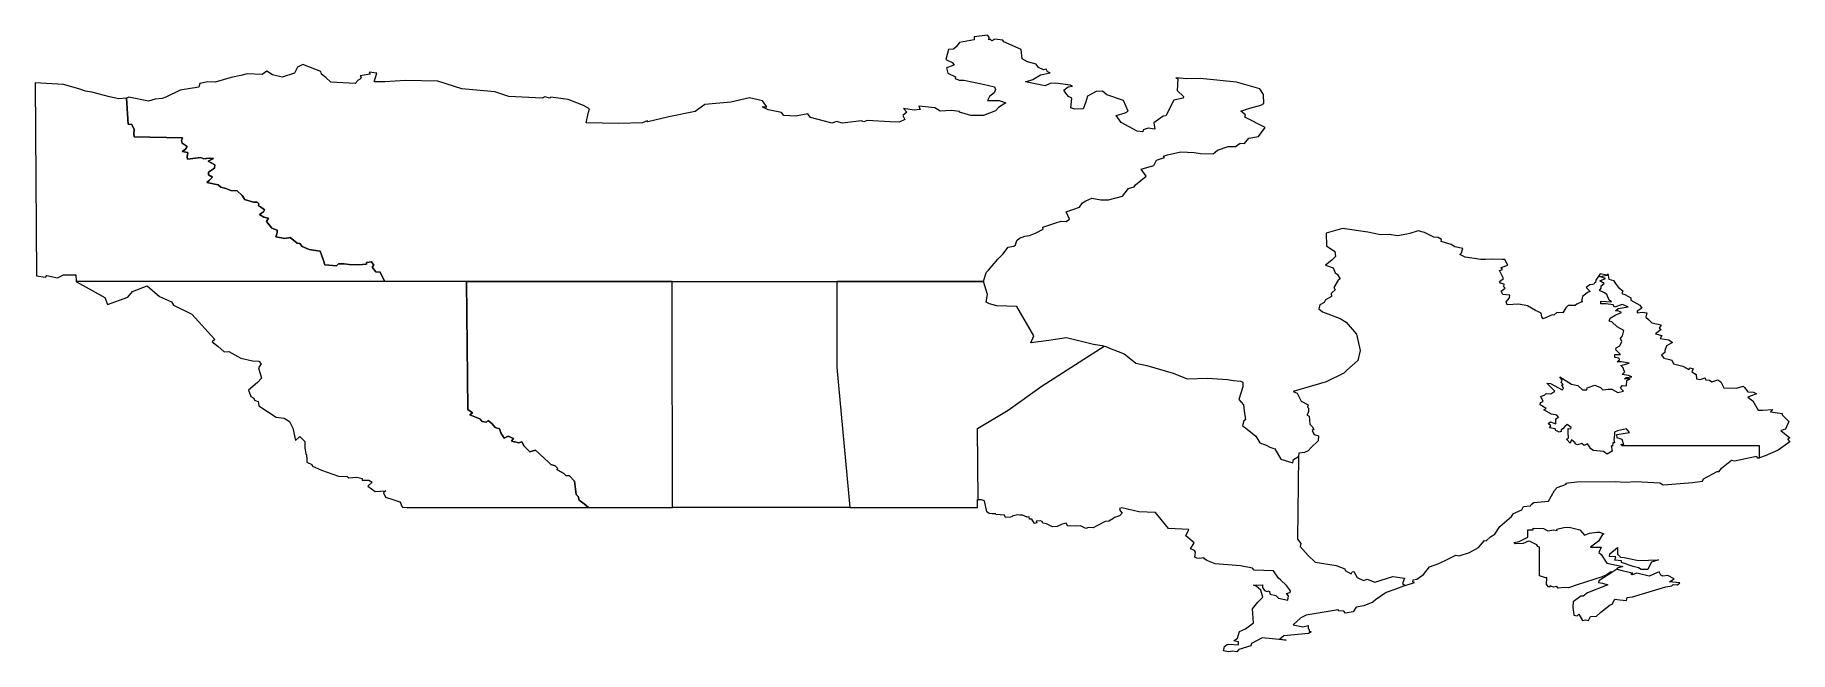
# Model space of a CAD drawing. Extents: x -141 to -55.6, y 42 to 72.
import ezdxf

# ---------------------------------------------------------------- set-up
doc = ezdxf.new("R2010")
doc.units = 0

msp = doc.modelspace()

# ---------------------------------------------------------------- linework, layer by layer
at = {"linetype": 'Continuous', "lineweight": 13}
for points in [[(-92.27, 69.602), (-92.808, 69.718), (-92.453, 69.834), (-92.088, 70.06), (-91.612, 70.154), (-91.745, 70.21), (-91.807, 70.336), (-91.932, 70.307), (-92.19, 70.414), (-92.303, 70.575), (-92.71, 70.688), (-92.978, 70.829), (-93.02, 71.287), (-93.862, 71.659), (-93.912, 71.746), (-94.306, 71.791), (-94.445, 71.713), (-94.537, 71.789), (-94.592, 71.757), (-94.588, 71.881), (-94.665, 71.99), (-95.316, 71.903), (-95.313, 71.764), (-96.033, 71.622), (-96.186, 71.426), (-96.322, 71.299), (-96.564, 71.281), (-96.685, 70.8), (-96.375, 70.659), (-96.278, 70.539), (-96.376, 70.495), (-96.665, 70.395), (-96.601, 70.145), (-96.218, 69.966), (-96.238, 69.877), (-96.037, 69.792), (-95.815, 69.791), (-94.869, 69.594)], [(-125.416, 69.642), (-126.612, 69.693), (-126.845, 69.931), (-127.064, 70.088), (-127.095, 70.218), (-127.971, 70.557), (-128.236, 70.423), (-128.368, 70.133), (-128.982, 69.935), (-129.45, 70.064), (-129.715, 70.239), (-129.944, 70.08), (-130.682, 70.108), (-130.981, 70.029), (-131.45, 69.933), (-132.237, 69.701), (-132.595, 69.716), (-132.974, 69.634), (-133.024, 69.453), (-133.943, 69.312), (-134.634, 68.969), (-134.816, 68.912), (-135.149, 68.872), (-135.476, 68.78), (-136.439, 68.966), (-136.554, 68.915), (-136.458, 67.661), (-136.285, 67.639), (-136.178, 67.397), (-136.194, 67.19), (-136.176, 67.041), (-133.817, 66.996), (-133.874, 66.861), (-133.841, 66.735), (-133.602, 66.577), (-133.67, 66.432), (-133.841, 66.322), (-133.558, 66.272)], [(-104.68, 68.221), (-105.34, 68.352), (-105.618, 68.493), (-105.402, 68.501), (-105.611, 68.787), (-106.244, 68.941), (-107.153, 68.725), (-108.414, 68.619), (-108.876, 68.265), (-110.162, 68.012), (-111.181, 67.768), (-111.216, 67.819), (-111.449, 67.728), (-112.597, 67.691), (-114.18, 67.714), (-114.079, 68.24), (-114.017, 68.395), (-114.313, 68.572), (-115.06, 68.86), (-115.9, 68.973), (-115.957, 68.927), (-116.2, 68.978), (-116.319, 68.926), (-117.954, 68.995), (-118.627, 69.222), (-120.239, 69.371), (-121.397, 69.754), (-122.977, 69.787), (-123.987, 69.708), (-124.493, 69.713), (-124.376, 70.143), (-124.75, 70.19), (-124.698, 70.081), (-125.183, 70), (-125.138, 69.944), (-125.16, 69.858), (-125.281, 69.796), (-125.416, 69.642)], [(-132.359, 65.084), (-132.551, 65.192), (-132.551, 65.323), (-132.269, 65.516), (-132.257, 65.673), (-132.573, 65.862), (-132.32, 65.983), (-132.533, 65.997), (-132.783, 65.965), (-132.934, 66.026), (-133.586, 65.948), (-133.599, 66.06), (-133.558, 66.272), (-133.841, 66.322), (-133.67, 66.432), (-133.602, 66.577), (-133.841, 66.735), (-133.874, 66.861), (-133.817, 66.996), (-136.176, 67.041), (-136.194, 67.19), (-136.178, 67.397), (-136.285, 67.639), (-136.458, 67.661), (-136.554, 68.915), (-136.921, 68.884), (-137.379, 68.99), (-138.235, 69.214), (-138.547, 69.266), (-138.863, 69.377), (-139.619, 69.586), (-140.993, 69.661), (-140.919, 60.279), (-140.491, 60.217), (-140.414, 60.3), (-139.909, 60.177), (-139.612, 60.318), (-139.009, 60.322)], [(-94.869, 69.594), (-94.327, 69.468), (-94.27, 69.348), (-94.335, 69.182), (-94.567, 68.999), (-94.669, 68.802), (-94.096, 68.813), (-93.77, 68.695), (-94.122, 68.473), (-94.268, 68.312), (-94.853, 68.081), (-95.467, 68.085), (-96.024, 68.245), (-96.02, 68.277), (-96.422, 68.319), (-96.959, 68.291), (-97.233, 68.451), (-98.007, 68.539), (-97.947, 68.368), (-98.229, 68.341), (-98.75, 68.417), (-98.594, 68.241), (-98.79, 68.083), (-98.689, 67.878), (-98.957, 67.754), (-99.398, 67.777), (-100.515, 67.84), (-100.681, 67.769), (-100.801, 67.812), (-101.71, 67.708), (-102.009, 67.786), (-102.236, 67.711), (-102.59, 67.802), (-103.281, 67.977), (-103.405, 68.16), (-103.989, 68.041), (-104.576, 68.075), (-104.68, 68.221)], [(-90.009, 68.406), (-90.419, 68.378), (-90.605, 68.457), (-90.563, 68.923), (-90.716, 68.995), (-90.852, 69.162), (-90.945, 69.311), (-90.747, 69.472), (-90.524, 69.509), (-90.642, 69.56), (-91.34, 69.65), (-91.616, 69.633), (-91.864, 69.515), (-92.27, 69.602)], [(-81.477, 67.059), (-81.161, 67.486), (-82.151, 67.998), (-82.116, 68.107), (-82.341, 68.292), (-81.897, 68.441), (-81.365, 68.578), (-81.224, 68.669), (-81.242, 69.095), (-81.409, 69.368), (-82.551, 69.705), (-84.323, 69.885), (-84.972, 69.859), (-85.508, 69.916), (-85.413, 69.855), (-85.441, 69.286), (-85.136, 68.994), (-85.146, 68.926), (-85.596, 68.816), (-85.981, 68.063), (-86.115, 68.05), (-86.57, 67.719), (-86.525, 67.406), (-86.85, 67.455), (-87.087, 67.388), (-87.1, 67.276), (-87.384, 67.308), (-88.161, 67.732), (-88.405, 68.084), (-87.966, 68.21), (-87.825, 68.282), (-88.056, 68.812), (-88.858, 69.091), (-89.065, 69.26), (-89.38, 69.252), (-89.795, 69.014), (-89.889, 68.701), (-90.009, 68.406)], [(-92.841, 62.214), (-92.628, 62.234), (-92.295, 62.366), (-91.961, 62.548), (-91.977, 62.65), (-91.391, 62.84), (-91.077, 62.942), (-90.832, 62.915), (-90.681, 63.028), (-90.833, 63.392), (-90.194, 63.623), (-90.037, 63.834), (-89.883, 63.931), (-89.581, 64.048), (-89.157, 63.981), (-88.78, 63.971), (-88.097, 64.159), (-87.808, 64.521), (-87.535, 64.603), (-87.47, 64.709), (-86.938, 65.122), (-87.184, 65.464), (-86.58, 65.652), (-86.443, 65.908), (-86.049, 66.034), (-86.098, 66.102), (-85.9, 66.157), (-85.262, 66.309), (-84.609, 66.271), (-84.309, 66.229), (-83.683, 66.21), (-83.481, 66.388), (-82.956, 66.566), (-82.599, 66.567), (-82.373, 66.736), (-82.161, 66.717), (-81.956, 66.976), (-81.477, 67.059)], [(-133.558, 66.272), (-133.599, 66.06), (-133.586, 65.948), (-132.934, 66.026), (-132.783, 65.965), (-132.533, 65.997), (-132.32, 65.983), (-132.573, 65.862), (-132.257, 65.673), (-132.269, 65.516), (-132.551, 65.323), (-132.551, 65.192), (-132.359, 65.084), (-132.508, 64.927), (-132.634, 64.824), (-132.088, 64.702), (-131.965, 64.584), (-131.713, 64.52), (-131.473, 64.433), (-131.16, 64.404), (-130.919, 64.189), (-130.822, 64.035), (-130.814, 63.985), (-130.361, 63.857), (-130.197, 63.868), (-130.114, 63.772), (-130.122, 63.674), (-130.026, 63.627), (-129.838, 63.481), (-129.886, 63.392), (-130.077, 63.265), (-129.87, 63.136), (-129.637, 63.082), (-129.741, 62.927), (-129.48, 62.599), (-129.219, 62.499), (-129.223, 62.378), (-129.256, 62.253)], [(-126.242, 60.854), (-126.334, 60.769), (-126.894, 60.808), (-126.982, 61.063), (-127.131, 61.47), (-127.66, 61.565), (-127.996, 61.705), (-128.116, 61.849), (-128.238, 61.873), (-128.578, 62.136), (-128.852, 62.09), (-129.283, 62.177), (-129.256, 62.253), (-129.223, 62.378), (-129.219, 62.499), (-129.48, 62.599), (-129.741, 62.927), (-129.637, 63.082), (-129.87, 63.136), (-130.077, 63.265), (-129.886, 63.392), (-129.838, 63.481), (-130.026, 63.627), (-130.122, 63.674), (-130.114, 63.772), (-130.197, 63.868), (-130.361, 63.857), (-130.814, 63.985), (-130.822, 64.035), (-130.919, 64.189), (-131.16, 64.404), (-131.473, 64.433), (-131.713, 64.52), (-131.965, 64.584), (-132.088, 64.702), (-132.634, 64.824), (-132.508, 64.927), (-132.359, 65.084)], [(-73.712, 62.472), (-74.121, 62.342), (-74.262, 62.3), (-74.722, 62.222), (-75.132, 62.288), (-75.547, 62.268), (-76.161, 62.399), (-77.4, 62.579), (-78.191, 62.346), (-78.179, 61.738), (-77.765, 61.453), (-77.729, 61.217), (-77.91, 61.046), (-78.229, 60.801), (-77.851, 60.661), (-77.749, 60.416), (-77.656, 60.356), (-77.507, 60.131), (-77.61, 60.072), (-77.823, 59.708), (-77.758, 59.594), (-77.895, 59.459), (-77.94, 59.411), (-77.927, 59.274), (-78.224, 59.109), (-78.292, 58.977), (-78.505, 58.857), (-78.545, 58.67), (-78.367, 58.529), (-77.515, 58.197), (-77.218, 58.024), (-76.707, 57.434), (-76.53, 56.648), (-76.644, 56.152), (-77.203, 55.67), (-77.333, 55.532), (-78.192, 55.123), (-79.79, 54.64)], [(-68.395, 58.817), (-68.825, 58.901), (-69.39, 58.873), (-69.439, 59.018), (-69.273, 59.202), (-69.247, 59.341), (-69.59, 59.363), (-69.68, 59.522), (-69.482, 59.671), (-69.545, 59.743), (-69.532, 59.871), (-69.707, 59.915), (-69.762, 60.001), (-69.564, 60.139), (-69.763, 60.537), (-69.616, 60.587), (-69.68, 60.683), (-69.354, 60.799), (-69.495, 61.071), (-69.633, 61.078), (-70.133, 61.094), (-70.432, 61.069), (-70.66, 61.065), (-71.426, 61.18), (-71.68, 61.316), (-71.604, 61.394), (-71.548, 61.598), (-71.924, 61.68), (-72.104, 61.794), (-72.59, 61.953), (-72.573, 62.051), (-72.743, 62.144), (-72.949, 62.159), (-73.402, 62.377), (-73.712, 62.472)], [(-129.256, 62.253), (-129.283, 62.177), (-128.852, 62.09), (-128.578, 62.136), (-128.238, 61.873), (-128.116, 61.849), (-127.996, 61.705), (-127.66, 61.565), (-127.131, 61.47), (-126.982, 61.063), (-126.894, 60.808), (-126.334, 60.769), (-126.242, 60.854), (-125.951, 60.866), (-125.712, 60.821), (-125.262, 60.81), (-124.874, 60.847), (-124.871, 60.924), (-124.629, 60.962), (-124.517, 60.803), (-124.604, 60.705), (-124.423, 60.474), (-124.206, 60.457), (-124, 60.013), (-120, 60), (-110, 60), (-101.993, 60), (-94.859, 60), (-94.729, 60.432), (-94.608, 60.548), (-94.167, 61.08), (-93.91, 61.331), (-93.653, 61.676), (-93.379, 61.712), (-93.294, 61.779), (-93.232, 61.997), (-93.111, 62.112), (-92.841, 62.214)], [(-139.009, 60.322), (-138.988, 60.002), (-124, 60.013), (-124.206, 60.457), (-124.423, 60.474), (-124.604, 60.705), (-124.517, 60.803), (-124.629, 60.962), (-124.871, 60.924), (-124.874, 60.847), (-125.262, 60.81), (-125.712, 60.821), (-125.951, 60.866), (-126.242, 60.854)], [(-119.945, 53.775), (-120, 60), (-124, 60.013), (-138.988, 60.002), (-138.985, 59.976), (-137.597, 59.218), (-137.47, 58.885), (-136.488, 59.246), (-136.25, 59.521), (-135.535, 59.785), (-134.947, 59.265), (-134.363, 59.014), (-134.268, 58.852), (-133.366, 58.407), (-132.246, 57.183), (-132.376, 57.062), (-132.104, 56.846), (-131.8, 56.583), (-131.566, 56.591), (-130.98, 56.274), (-130.424, 56.143), (-130.102, 56.124), (-130, 56), (-130.125, 55.805), (-129.977, 55.302), (-130.18, 55.092), (-130.62, 54.716), (-130.499, 54.411), (-130.353, 54.331), (-130.317, 54.222), (-130.136, 54.163), (-130.106, 53.945), (-129.274, 53.392), (-128.879, 53.346), (-128.617, 53.189), (-128.456, 52.857), (-128.327, 52.264), (-128.108, 52.46)], [(-109.987, 48.999), (-109.987, 49.001), (-110, 58.967), (-110, 59.322), (-110, 60), (-120, 60), (-119.945, 53.775), (-119.715, 53.609), (-119.839, 53.519), (-119.351, 53.326), (-119.238, 53.189), (-119.029, 53.162), (-118.949, 53.236), (-118.764, 53.073), (-118.617, 52.9), (-118.395, 52.832), (-118.331, 52.637), (-118.182, 52.38), (-117.974, 52.472), (-117.719, 52.353), (-117.818, 52.228), (-117.456, 52.144), (-117.321, 52.191), (-117.206, 51.983), (-116.929, 51.707), (-116.647, 51.787), (-116.003, 51.199), (-115.908, 51.091), (-115.693, 51.028), (-115.565, 50.894), (-115.608, 50.847), (-115.278, 50.652), (-115.183, 50.557), (-114.998, 50.552), (-114.754, 50.284), (-114.673, 49.644), (-114.571, 49.543), (-114.523, 49.362)], [(-64.537, 59.369), (-64.647, 59.456), (-64.895, 59.564), (-64.819, 59.678), (-64.819, 59.786), (-64.661, 59.904), (-64.883, 60.04), (-64.605, 60.142), (-64.877, 60.24), (-64.52, 60.308), (-64.865, 60.375), (-65.068, 60.064), (-65.09, 59.949), (-65.144, 59.931), (-65.164, 59.864), (-65.228, 59.847), (-65.367, 59.83), (-65.539, 59.712), (-65.349, 59.512), (-65.483, 59.459), (-65.569, 59.385), (-65.725, 59.269), (-65.773, 59.033), (-65.725, 59.019), (-66.002, 58.9), (-66.081, 58.833), (-66.421, 58.839), (-66.526, 58.721), (-66.682, 58.482), (-66.967, 58.486), (-67.111, 58.364), (-67.189, 58.372), (-67.639, 58.18), (-67.694, 58.283), (-67.734, 58.459), (-67.857, 58.53), (-68.014, 58.583), (-68.395, 58.817)], [(-63.785, 58.885), (-64.159, 58.757), (-64.236, 58.859), (-64.58, 58.906), (-64.824, 58.914), (-64.829, 59.048), (-64.311, 59.005), (-64.424, 59.088), (-64.537, 59.369), (-64.647, 59.456), (-64.895, 59.564), (-64.819, 59.678), (-64.819, 59.786), (-64.661, 59.904), (-64.883, 60.04), (-64.605, 60.142), (-64.877, 60.24), (-64.52, 60.308), (-64.493, 60.374), (-64.444, 60.116), (-64.219, 60.049), (-64.079, 59.854), (-63.97, 59.708), (-63.758, 59.542), (-63.805, 59.409), (-63.657, 59.36), (-63.371, 59.208), (-63.371, 59.089), (-62.934, 58.85), (-62.841, 58.695), (-63.064, 58.551), (-63.061, 58.471), (-62.811, 58.501), (-62.585, 58.468), (-62.642, 58.258), (-62.514, 58.156), (-62.346, 57.986), (-61.897, 57.891)], [(-63.667, 55.602), (-63.726, 55.716), (-63.72, 55.779), (-63.856, 55.917), (-63.447, 56.027), (-63.817, 56.087), (-64.041, 56.084), (-63.927, 56.187), (-63.929, 56.27), (-64.146, 56.31), (-64.15, 56.441), (-63.868, 56.446), (-64.102, 56.668), (-64.086, 56.767), (-63.896, 56.875), (-63.814, 57.083), (-63.865, 57.227), (-63.775, 57.356), (-63.705, 57.613), (-64.036, 57.8), (-64.287, 58.044), (-64.431, 58.075), (-64.367, 58.21), (-64.093, 58.374), (-63.821, 58.497), (-63.952, 58.554), (-64.112, 58.579), (-63.982, 58.689), (-63.491, 58.77), (-63.785, 58.885), (-64.159, 58.757), (-64.236, 58.859), (-64.58, 58.906), (-64.824, 58.914), (-64.829, 59.048), (-64.311, 59.005), (-64.424, 59.088), (-64.537, 59.369)], [(-63.477, 55.428), (-63.794, 55.468), (-63.667, 55.602), (-63.726, 55.716), (-63.72, 55.779), (-63.856, 55.917), (-63.447, 56.027), (-63.817, 56.087), (-64.041, 56.084), (-63.927, 56.187), (-63.929, 56.27), (-64.146, 56.31), (-64.15, 56.441), (-63.868, 56.446), (-64.102, 56.668), (-64.086, 56.767), (-63.896, 56.875), (-63.814, 57.083), (-63.865, 57.227), (-63.775, 57.356), (-63.705, 57.613), (-64.036, 57.8), (-64.287, 58.044), (-64.431, 58.075), (-64.367, 58.21), (-64.093, 58.374), (-63.821, 58.497), (-63.952, 58.554), (-64.112, 58.579), (-63.982, 58.689), (-63.491, 58.77), (-63.785, 58.885)], [(-61.897, 57.891), (-61.985, 57.732), (-61.888, 57.665), (-62.161, 57.457), (-61.855, 57.378), (-61.941, 57.232), (-61.519, 57.163), (-61.345, 57.038), (-61.642, 56.867), (-61.715, 56.641), (-61.721, 56.553), (-61.784, 56.49), (-61.871, 56.422), (-61.757, 56.264), (-61.48, 56.204), (-61.37, 56.173), (-61.291, 55.991), (-60.834, 55.882), (-60.552, 55.723), (-60.488, 55.799), (-60.344, 55.744), (-60.408, 55.61), (-60.19, 55.479), (-60.168, 55.263), (-59.989, 55.235), (-59.757, 55.306), (-59.733, 55.221), (-59.542, 55.205), (-59.428, 55.119), (-59.143, 55.218), (-58.998, 55.123), (-58.85, 54.824), (-58.232, 54.803), (-57.904, 54.904), (-57.842, 54.839), (-57.68, 54.636), (-57.408, 54.623), (-57.253, 54.54)], [(-95.125, 49.383), (-95.158, 52.84), (-93.656, 53.735), (-92.001, 54.92), (-88.989, 56.848), (-88.911, 56.841), (-88.817, 56.789), (-88.02, 56.485), (-87.712, 56.23), (-87.443, 56.027), (-86.919, 55.919), (-85.631, 55.546), (-84.951, 55.27), (-83.956, 55.295), (-82.982, 55.226), (-82.69, 55.184), (-82.356, 55.153), (-82.25, 55.11), (-82.243, 54.867), (-82.431, 54.265), (-82.216, 53.999), (-82.179, 53.704), (-82.113, 53.264), (-82.195, 53.22), (-82.266, 52.981), (-82.113, 52.884), (-81.605, 52.467), (-81.414, 52.154), (-81.102, 52.043), (-80.925, 51.942), (-80.679, 51.854), (-80.402, 51.35), (-79.804, 51.185), (-79.777, 51.346), (-79.535, 51.487), (-79.576, 47.456), (-79.427, 47.249), (-79.447, 47.107)], [(-67.635, 54.156), (-67.747, 54.408), (-67.554, 54.481), (-67.485, 54.549), (-67.268, 54.54), (-67.074, 54.667), (-67.463, 55.061), (-67.273, 55.033), (-66.716, 54.734), (-66.64, 54.792), (-66.732, 54.972), (-66.657, 54.981), (-66.753, 55.087), (-66.712, 55.205), (-66.817, 55.355), (-66.255, 55.002), (-65.939, 54.937), (-65.716, 54.735), (-65.509, 54.735), (-65.49, 54.821), (-65.125, 54.962), (-64.846, 54.843), (-64.739, 54.723), (-64.477, 54.764), (-64.29, 54.762), (-64.004, 54.597), (-63.728, 54.658), (-63.875, 54.805), (-63.792, 54.944), (-63.581, 54.919), (-63.566, 55.188), (-63.406, 55.259), (-63.682, 55.266), (-63.597, 55.323), (-63.321, 55.366), (-63.477, 55.428), (-63.794, 55.468), (-63.667, 55.602)], [(-79.79, 54.64), (-79.608, 54.563), (-79.413, 54.177), (-79.07, 53.994), (-79.098, 53.891), (-79.054, 53.83), (-79.044, 53.68), (-79.077, 53.584), (-79.13, 53.513), (-79.01, 53.443), (-78.977, 53.06), (-78.875, 52.943), (-78.796, 52.805), (-78.867, 52.748), (-78.824, 52.642), (-78.775, 52.558), (-78.555, 52.487), (-78.58, 52.248), (-78.917, 51.927), (-79.062, 51.766), (-79.243, 51.677), (-79.522, 51.643), (-79.535, 51.487), (-79.576, 47.456), (-79.427, 47.249), (-79.447, 47.107), (-79.072, 46.662), (-78.728, 46.341), (-77.698, 46.183), (-77.279, 46.014), (-77.272, 45.942), (-76.975, 45.779), (-76.927, 45.874), (-76.846, 45.894), (-76.674, 45.596), (-76.368, 45.458), (-76.198, 45.519), (-75.819, 45.372)], [(-67.779, 54.001), (-67.765, 54.105), (-67.635, 54.156), (-67.747, 54.408), (-67.554, 54.481), (-67.485, 54.549), (-67.268, 54.54), (-67.074, 54.667), (-67.463, 55.061), (-67.273, 55.033), (-66.716, 54.734), (-66.64, 54.792), (-66.732, 54.972), (-66.657, 54.981), (-66.753, 55.087), (-66.712, 55.205), (-66.817, 55.355), (-66.255, 55.002), (-65.939, 54.937), (-65.716, 54.735), (-65.509, 54.735), (-65.49, 54.821), (-65.125, 54.962), (-64.846, 54.843), (-64.739, 54.723), (-64.477, 54.764), (-64.29, 54.762), (-64.004, 54.597), (-63.728, 54.658), (-63.875, 54.805), (-63.792, 54.944), (-63.581, 54.919), (-63.566, 55.188), (-63.406, 55.259), (-63.682, 55.266), (-63.597, 55.323), (-63.321, 55.366), (-63.477, 55.428)], [(-65.322, 51.851), (-65.391, 51.993), (-65.484, 52.105), (-65.632, 52.018), (-65.755, 52.112), (-65.969, 52.059), (-66.071, 52.1), (-66.074, 52.152), (-66.255, 52.301), (-66.322, 52.13), (-66.494, 52.322), (-66.397, 52.37), (-66.42, 52.653), (-66.419, 52.851), (-66.286, 52.834), (-66.275, 52.898), (-66.464, 53.048), (-66.576, 52.937), (-66.67, 52.824), (-66.752, 52.777), (-66.75, 52.703), (-66.85, 52.676), (-67.016, 52.746), (-67.049, 52.838), (-67.319, 52.876), (-67.266, 52.985), (-67.393, 53.087), (-67.272, 53.18), (-67.012, 53.072), (-67.017, 53.32), (-66.893, 53.398), (-66.974, 53.5), (-67.225, 53.541), (-67.595, 53.762), (-67.493, 53.827), (-67.779, 54.001), (-67.765, 54.105), (-67.635, 54.156)], [(-64.699, 51.724), (-65.181, 51.783), (-65.322, 51.851), (-65.391, 51.993), (-65.484, 52.105), (-65.632, 52.018), (-65.755, 52.112), (-65.969, 52.059), (-66.071, 52.1), (-66.074, 52.152), (-66.255, 52.301), (-66.322, 52.13), (-66.494, 52.322), (-66.397, 52.37), (-66.42, 52.653), (-66.419, 52.851), (-66.286, 52.834), (-66.275, 52.898), (-66.464, 53.048), (-66.576, 52.937), (-66.67, 52.824), (-66.752, 52.777), (-66.75, 52.703), (-66.85, 52.676), (-67.016, 52.746), (-67.049, 52.838), (-67.319, 52.876), (-67.266, 52.985), (-67.393, 53.087), (-67.272, 53.18), (-67.012, 53.072), (-67.017, 53.32), (-66.893, 53.398), (-66.974, 53.5), (-67.225, 53.541), (-67.595, 53.762), (-67.493, 53.827), (-67.779, 54.001)], [(-57.253, 54.54), (-57.683, 54.376), (-57.432, 54.198), (-57.171, 53.741), (-56.957, 53.741), (-56.465, 53.769), (-56.57, 53.659), (-56.008, 53.572), (-56.004, 53.514), (-55.675, 53.194), (-55.846, 52.809), (-56.068, 52.754), (-55.642, 52.4), (-55.751, 52.335), (-55.631, 52.201), (-56.204, 51.788), (-56.83, 51.516), (-57.109, 51.426), (-57.111, 52), (-63.806, 52), (-63.838, 52.08), (-63.703, 52.046), (-63.798, 52.313), (-64.04, 52.392), (-64.046, 52.559), (-63.433, 52.645), (-63.583, 52.839), (-64.013, 52.741), (-64.158, 52.673), (-64.169, 52.536), (-64.188, 52.292), (-64.162, 52.144), (-64.243, 52.148), (-64.256, 51.994), (-64.321, 52.002), (-64.285, 51.749), (-64.528, 51.601), (-64.699, 51.724)], [(-117.032, 48.999), (-116.048, 49.001), (-114.726, 49.001), (-114.072, 48.999), (-114.073, 49.001), (-114.288, 49.182), (-114.523, 49.362), (-114.571, 49.543), (-114.673, 49.644), (-114.754, 50.284), (-114.998, 50.552), (-115.183, 50.557), (-115.278, 50.652), (-115.608, 50.847), (-115.565, 50.894), (-115.693, 51.028), (-115.908, 51.091), (-116.003, 51.199), (-116.647, 51.787), (-116.929, 51.707), (-117.206, 51.983), (-117.321, 52.191), (-117.456, 52.144), (-117.818, 52.228), (-117.719, 52.353), (-117.974, 52.472), (-118.182, 52.38), (-118.331, 52.637), (-118.395, 52.832), (-118.617, 52.9), (-118.764, 53.073), (-118.949, 53.236), (-119.029, 53.162), (-119.238, 53.189), (-119.351, 53.326), (-119.839, 53.519), (-119.715, 53.609), (-119.945, 53.775)], [(-128.108, 52.46), (-127.877, 52.208), (-127.871, 51.884), (-127.831, 51.638), (-127.798, 51.545), (-127.778, 51.37), (-127.775, 51.217), (-127.534, 51.094), (-127.501, 51.013), (-127.062, 50.819), (-126.24, 50.529), (-125.814, 50.505), (-125.726, 50.444), (-125.337, 50.477), (-125.088, 50.416), (-125.082, 50.333), (-124.751, 50.332), (-124.592, 50.24), (-124.812, 50.039), (-124.443, 49.776), (-123.926, 49.814), (-124.048, 49.711), (-123.948, 49.511), (-123.548, 49.383), (-123.256, 49.274), (-123.209, 49.192), (-123.174, 49.086), (-123.114, 49.019), (-122.891, 49.002), (-122.758, 48.997), (-120.85, 49.001), (-118.836, 49), (-118.196, 49), (-117.429, 49.001), (-117.032, 48.999)], [(-63.624, 50.234), (-63.125, 50.261), (-61.957, 50.205), (-61.794, 50.108), (-61.561, 50.126), (-60.362, 50.214), (-59.885, 50.286), (-59.832, 50.4), (-59.164, 50.761), (-59.066, 50.748), (-58.956, 50.925), (-58.466, 51.3), (-58.323, 51.273), (-57.261, 51.496), (-57.219, 51.422), (-57.109, 51.426), (-57.111, 52), (-63.806, 52), (-63.838, 52.08), (-63.703, 52.046), (-63.798, 52.313), (-64.04, 52.392), (-64.046, 52.559), (-63.433, 52.645), (-63.583, 52.839), (-64.013, 52.741), (-64.158, 52.673), (-64.169, 52.536), (-64.188, 52.292), (-64.162, 52.144), (-64.243, 52.148), (-64.256, 51.994), (-64.321, 52.002), (-64.285, 51.749), (-64.528, 51.601), (-64.699, 51.724), (-65.181, 51.783), (-65.322, 51.851)], [(-75.819, 45.372), (-74.943, 45.644), (-74.382, 45.566), (-74.471, 45.305), (-74.341, 45.203), (-73.891, 45.349), (-73.977, 45.393), (-73.957, 45.486), (-73.784, 45.514), (-73.451, 45.741), (-73.163, 46.109), (-72.705, 46.275), (-72.243, 46.501), (-71.877, 46.677), (-71.721, 46.655), (-71.209, 46.819), (-70.78, 47.056), (-70.493, 47.392), (-70.412, 47.381), (-70.191, 47.577), (-69.985, 47.704), (-69.741, 48.074), (-69.166, 48.564), (-69.074, 48.706), (-68.674, 48.896), (-68.584, 49.057), (-68.252, 49.085), (-68.223, 49.147), (-68.08, 49.247), (-67.379, 49.314), (-67.075, 49.839), (-66.951, 49.974), (-66.492, 50.141), (-66.535, 50.192), (-66.4, 50.201), (-66, 50.25), (-64.124, 50.261), (-63.624, 50.234)], [(-114.523, 49.362), (-114.288, 49.182), (-114.073, 49.001), (-114.072, 48.999), (-114.067, 48.999), (-112.193, 48.999), (-111.27, 48.997), (-110.742, 48.999), (-109.987, 48.999)], [(-94.816, 49.321), (-94.957, 49.37), (-95.125, 49.383)], [(-88.932, 48.325), (-89.349, 48.112), (-89.529, 48.009), (-89.75, 48.024), (-89.875, 47.986), (-90.147, 48.111), (-90.343, 48.095), (-90.627, 48.112), (-90.75, 48.092), (-90.845, 48.245), (-91.031, 48.189), (-91.275, 48.079), (-91.5, 48.065), (-91.798, 48.203), (-91.98, 48.248), (-92, 48.321), (-92.078, 48.358), (-92.289, 48.343), (-92.27, 48.25), (-92.375, 48.226), (-92.5, 48.441), (-92.625, 48.438), (-92.635, 48.543), (-92.728, 48.539), (-92.955, 48.632), (-93.088, 48.628), (-93.207, 48.643), (-93.467, 48.589), (-93.458, 48.567), (-93.547, 48.53), (-93.793, 48.516), (-93.844, 48.63), (-94.251, 48.657), (-94.275, 48.7), (-94.43, 48.701), (-94.588, 48.718), (-94.694, 48.789), (-94.816, 49.321)], [(-80.018, 44.707), (-80.126, 44.814), (-79.947, 44.86), (-79.929, 44.952), (-80.117, 45.204), (-80.405, 45.484), (-80.51, 45.559), (-80.749, 45.921), (-81.684, 45.962), (-81.777, 46.051), (-82.352, 46.159), (-83.584, 46.256), (-84, 46.431), (-84.104, 46.507), (-84.142, 46.556), (-84.372, 46.516), (-84.485, 46.536), (-84.571, 46.592), (-84.556, 46.697), (-84.553, 46.829), (-84.593, 46.912), (-84.789, 46.994), (-84.606, 47.278), (-85.021, 47.629), (-84.871, 47.935), (-85.851, 47.977), (-86.22, 48.417), (-86.484, 48.763), (-87.304, 48.792), (-88.133, 48.99), (-88.249, 48.96), (-88.216, 48.845), (-88.105, 48.725), (-88.242, 48.592), (-88.49, 48.515), (-88.573, 48.456), (-88.761, 48.345), (-88.932, 48.325)], [(-69.066, 47.296), (-68.8, 47.349), (-68.384, 47.553), (-68.383, 47.916), (-68.123, 47.917), (-68.123, 48), (-67.614, 47.981), (-67.407, 47.872), (-67.134, 47.914), (-66.959, 47.892), (-66.961, 47.947), (-66.632, 48.023), (-66.37, 48.039), (-65.855, 47.909), (-65.615, 47.662), (-65.373, 47.752), (-65.027, 47.811), (-64.889, 47.807), (-64.688, 47.73), (-64.742, 47.691), (-64.943, 47.359), (-65.331, 47.076), (-64.808, 47.068), (-64.92, 46.81), (-64.813, 46.713), (-64.54, 46.293), (-63.766, 46.134), (-64.038, 46.058), (-64.042, 46), (-64.292, 45.835), (-64.334, 45.872), (-64.522, 45.749), (-64.764, 45.627), (-65.985, 45.233), (-66.394, 45.099), (-66.597, 45.108), (-66.908, 45.086), (-66.967, 45.165)], [(-79.447, 47.107), (-79.072, 46.662), (-78.728, 46.341), (-77.698, 46.183), (-77.279, 46.014), (-77.272, 45.942), (-76.975, 45.779), (-76.927, 45.874), (-76.846, 45.894), (-76.674, 45.596), (-76.368, 45.458), (-76.198, 45.519), (-75.819, 45.372), (-74.943, 45.644), (-74.382, 45.566), (-74.471, 45.305), (-74.341, 45.203), (-74.851, 45.015), (-75.269, 44.866), (-75.794, 44.508), (-75.923, 44.395), (-76.355, 44.211), (-76.734, 44.15), (-76.876, 43.925), (-77.247, 43.87), (-77.329, 43.955), (-77.581, 43.978), (-77.604, 44.027), (-79.159, 43.758), (-79.426, 43.63), (-79.794, 43.299), (-79.317, 43.19), (-79.071, 43.262), (-79.06, 43.114), (-79.02, 43.068), (-79.013, 42.985), (-78.92, 42.947), (-79.056, 42.867)], [(-66.967, 45.165), (-67.125, 45.127), (-67.292, 45.188), (-67.318, 45.138), (-67.357, 45.133), (-67.467, 45.25), (-67.453, 45.604), (-67.515, 45.587), (-67.807, 45.681), (-67.804, 47.073), (-67.887, 47.108), (-67.948, 47.193), (-68.266, 47.353), (-68.348, 47.358), (-68.604, 47.25), (-69, 47.228), (-69.066, 47.296)], [(-79.056, 42.867), (-80.251, 42.767), (-80.439, 42.595), (-80.131, 42.543), (-81.3, 42.655), (-81.829, 42.388), (-81.854, 42.268), (-82.439, 42.102), (-82.532, 41.977), (-82.75, 42.019), (-82.938, 41.977), (-83.186, 42.029), (-83.129, 42.239), (-83, 42.332), (-82.923, 42.352), (-82.46, 42.324), (-82.453, 42.471), (-82.683, 42.518), (-82.51, 42.638), (-82.413, 42.977), (-82.111, 43.107), (-81.726, 43.386), (-81.766, 44.073), (-81.514, 44.402), (-81.268, 44.638), (-81.367, 44.977), (-81.589, 45.176), (-81.725, 45.227), (-81.288, 45.244), (-81.282, 45.118), (-81.186, 44.962), (-81.063, 44.911), (-80.966, 44.945), (-80.917, 44.787), (-80.645, 44.714), (-80.515, 44.594), (-80.056, 44.491), (-80.018, 44.707)], [(-64.488, 45.244), (-65.482, 44.846), (-65.691, 44.689), (-65.797, 44.685), (-66.17, 44.419), (-66.198, 44.163), (-66.137, 43.766), (-65.986, 43.732), (-65.904, 43.81), (-65.724, 43.5), (-65.561, 43.539), (-65.432, 43.509), (-65.327, 43.704), (-65.041, 43.717), (-64.831, 43.917), (-64.374, 44.274), (-64.275, 44.305), (-64.142, 44.546), (-63.909, 44.503), (-63.576, 44.472), (-63.552, 44.629), (-63.292, 44.661), (-61.663, 45.139), (-61.373, 45.187), (-61.312, 45.26), (-61.102, 45.246), (-60.978, 45.337), (-61.496, 45.39), (-61.258, 45.528), (-61.564, 45.696), (-61.813, 45.664), (-61.915, 45.719), (-61.983, 45.88), (-62.47, 45.655), (-63.079, 45.807), (-63.308, 45.731), (-63.376, 45.773), (-63.266, 45.815)], [(-63.266, 45.815), (-63.454, 45.841), (-63.861, 45.936), (-64.042, 46), (-64.292, 45.835), (-64.923, 45.433), (-64.947, 45.349), (-64.749, 45.329), (-64.488, 45.244)]]:
    msp.add_lwpolyline(points, dxfattribs=at)
for points in [[(-104.049, 49), (-105.057, 48.999), (-106.112, 49), (-107.186, 49), (-108.237, 49), (-109.488, 49), (-109.987, 48.999), (-109.987, 49.001), (-110, 58.967), (-110, 59.322), (-110, 60), (-101.993, 60), (-101.998, 57.932), (-101.999, 57.496), (-101.994, 55.813), (-101.362, 48.999), (-101.496, 48.999), (-102.021, 48.999), (-102.939, 48.999)], [(-97.229, 49.001), (-96.405, 49), (-95.322, 48.999), (-95.154, 49), (-95.153, 49.385), (-95.125, 49.383), (-95.158, 52.84), (-93.656, 53.735), (-92.001, 54.92), (-88.989, 56.848), (-89.511, 56.931), (-90.821, 57.262), (-91.688, 57.133), (-92.554, 57.024), (-92.417, 57.352), (-93.23, 58.788), (-94.215, 58.818), (-94.566, 58.91), (-94.73, 58.999), (-94.659, 59.364), (-94.859, 60), (-101.993, 60), (-101.998, 57.932), (-101.999, 57.496), (-101.994, 55.813), (-101.362, 48.999), (-100.182, 48.999), (-99.526, 48.999), (-98.999, 49), (-97.95, 49.001)], [(-63.25, 46.139), (-63.822, 46.328), (-63.818, 46.402), (-64.146, 46.439), (-64.097, 46.6), (-64.401, 46.625), (-64.393, 46.742), (-64.013, 47.056), (-64.024, 46.726), (-63.873, 46.587), (-63.698, 46.563), (-63.003, 46.424), (-62.028, 46.454), (-62.36, 46.348), (-62.482, 46.13), (-62.546, 45.987), (-62.872, 45.984), (-62.999, 46.076)]]:
    msp.add_lwpolyline(points, close=True, dxfattribs=at)

doc.saveas('drawing.dxf')
